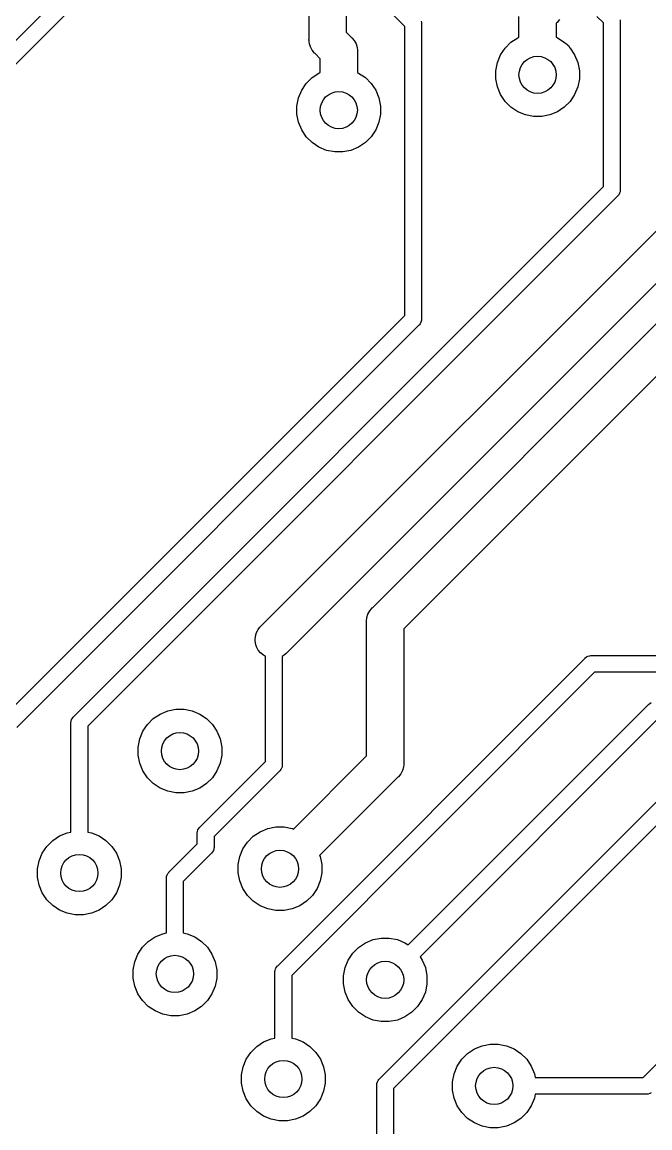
# Model space of a CAD drawing. Extents: x 1 to 84, y 1 to 137.
# Drawn here: x 39 to 42.37, y 30.77 to 36.72 of the extents above; entities that cross this region are included whole.
import ezdxf

# ---------------------------------------------------------------- set-up
doc = ezdxf.new("R2010")
doc.units = 0
doc.layers.add('BLACK', color=7, linetype='CONTINUOUS')

msp = doc.modelspace()

# ---------------------------------------------------------------- linework, layer by layer
at = {"layer": 'BLACK', "linetype": 'CONTINUOUS'}
for p, q in [((40.5401, 36.633), (40.5401, 49.2683)), ((40.7401, 49.3048), (40.7401, 36.6696)), ((38.6697, 36.3334), (39.805, 37.4687)), ((39.8687, 37.405), (38.745, 36.2814)), ((41.055, 36.7008), (40.9197, 36.8361)), ((41.1443, 36.7283), (41.145, 36.7217)), ((41.145, 36.7217), (41.145, 36.7217)), ((41.145, 36.7217), (41.1452, 36.7195)), ((41.1452, 36.7195), (41.145, 36.7173)), ((41.145, 36.7173), (41.145, 35.1277)), ((41.6701, 36.6422), (41.6701, 36.7534)), ((41.8723, 36.7191), (41.8701, 36.7169)), ((41.8701, 36.7169), (41.8701, 36.6422)), ((41.8761, 36.7222), (41.8723, 36.7191)), ((41.8886, 36.7374), (41.8761, 36.7222)), ((42.1251, 36.7193), (42.0898, 36.7546)), ((42.1251, 35.8387), (42.1251, 36.7193)), ((42.2151, 36.7357), (42.2151, 35.8223)), ((40.7401, 36.6696), (40.7672, 36.6424)), ((41.055, 35.1441), (41.055, 36.7008)), ((40.5396, 36.6281), (40.5401, 36.633)), ((40.5401, 36.6232), (40.5396, 36.6281)), ((40.5409, 36.6149), (40.5401, 36.6232)), ((40.5401, 36.6232), (40.5401, 36.6232)), ((40.5415, 36.6085), (40.5409, 36.6149)), ((40.5421, 36.6067), (40.5415, 36.6085)), ((40.5472, 36.5897), (40.5421, 36.6067)), ((40.7672, 36.6424), (40.7711, 36.6392)), ((40.7711, 36.6392), (40.7835, 36.624)), ((40.7835, 36.624), (40.7928, 36.6067)), ((40.7928, 36.6067), (40.7986, 36.5878)), ((41.5953, 36.5835), (41.6267, 36.6149)), ((41.6267, 36.6149), (41.6635, 36.6395)), ((41.6635, 36.6395), (41.6701, 36.6422)), ((41.8701, 36.6422), (41.8767, 36.6395)), ((41.8767, 36.6395), (41.9135, 36.6149)), ((41.9135, 36.6149), (41.9163, 36.6121)), ((41.9163, 36.6121), (41.9173, 36.6118)), ((41.9173, 36.6118), (41.9251, 36.6076)), ((41.9251, 36.6076), (41.932, 36.602)), ((41.932, 36.602), (41.9376, 36.5952)), ((41.9376, 36.5952), (41.9418, 36.5873)), ((40.5565, 36.5723), (40.5472, 36.5897)), ((40.569, 36.5571), (40.5565, 36.5723)), ((40.5728, 36.5539), (40.569, 36.5571)), ((40.6, 36.5268), (40.5728, 36.5539)), ((40.7986, 36.5878), (40.8, 36.5731)), ((40.8, 36.5731), (40.8, 36.5731)), ((40.8, 36.5731), (40.8005, 36.5682)), ((40.8005, 36.5682), (40.8, 36.5633)), ((40.8, 36.5633), (40.8, 36.4521)), ((41.5537, 36.5057), (41.5707, 36.5467)), ((41.5707, 36.5467), (41.5953, 36.5835)), ((41.9418, 36.5873), (41.9421, 36.5863)), ((41.9421, 36.5863), (41.9449, 36.5835)), ((41.9449, 36.5835), (41.9695, 36.5467)), ((41.9695, 36.5467), (41.9864, 36.5057)), ((40.6, 36.4521), (40.6, 36.5268)), ((41.5451, 36.4623), (41.5537, 36.5057)), ((41.9864, 36.5057), (41.9951, 36.4623)), ((40.2758, 33.4672), (43.25, 36.4414)), ((40.5252, 36.3934), (40.5566, 36.4248)), ((40.5566, 36.4248), (40.5934, 36.4494)), ((40.5934, 36.4494), (40.6, 36.4521)), ((40.8, 36.4521), (40.8066, 36.4494)), ((40.8066, 36.4494), (40.8434, 36.4248)), ((40.8434, 36.4248), (40.8748, 36.3934)), ((41.5451, 36.418), (41.5451, 36.4623)), ((41.5537, 36.3745), (41.5451, 36.418)), ((41.9951, 36.418), (41.9864, 36.3745)), ((41.9951, 36.4623), (41.9951, 36.418)), ((40.4836, 36.3156), (40.5006, 36.3566)), ((40.5006, 36.3566), (40.5252, 36.3934)), ((40.8748, 36.3934), (40.8994, 36.3566)), ((40.8994, 36.3566), (40.9164, 36.3156)), ((41.5707, 36.3335), (41.5537, 36.3745)), ((41.9864, 36.3745), (41.9695, 36.3335)), ((43.4172, 36.3258), (40.4172, 33.3258)), ((40.475, 36.2722), (40.4836, 36.3156)), ((40.9164, 36.3156), (40.925, 36.2722)), ((41.5953, 36.2967), (41.5707, 36.3335)), ((41.6267, 36.2653), (41.5953, 36.2967)), ((41.9449, 36.2967), (41.9135, 36.2653)), ((41.9695, 36.3335), (41.9449, 36.2967)), ((40.475, 36.2278), (40.475, 36.2722)), ((40.8828, 33.5742), (43.59, 36.2814)), ((40.925, 36.2722), (40.925, 36.2278)), ((41.6635, 36.2407), (41.6267, 36.2653)), ((41.7045, 36.2238), (41.6635, 36.2407)), ((41.8767, 36.2407), (41.8357, 36.2238)), ((41.9135, 36.2653), (41.8767, 36.2407)), ((40.4836, 36.1844), (40.475, 36.2278)), ((40.5006, 36.1434), (40.4836, 36.1844)), ((40.9164, 36.1844), (40.8994, 36.1434)), ((40.925, 36.2278), (40.9164, 36.1844)), ((41.7479, 36.2151), (41.7045, 36.2238)), ((41.7922, 36.2151), (41.7479, 36.2151)), ((41.8357, 36.2238), (41.7922, 36.2151)), ((40.5252, 36.1066), (40.5006, 36.1434)), ((40.8994, 36.1434), (40.8748, 36.1066)), ((43.7572, 36.1658), (41.05, 33.4586)), ((40.5566, 36.0752), (40.5252, 36.1066)), ((40.5934, 36.0506), (40.5566, 36.0752)), ((40.8434, 36.0752), (40.8066, 36.0506)), ((40.8748, 36.1066), (40.8434, 36.0752)), ((40.6344, 36.0336), (40.5934, 36.0506)), ((40.6778, 36.025), (40.6344, 36.0336)), ((40.7222, 36.025), (40.6778, 36.025)), ((40.7656, 36.0336), (40.7222, 36.025)), ((40.8066, 36.0506), (40.7656, 36.0336)), ((39.273, 32.9866), (42.1251, 35.8387)), ((42.2151, 35.8223), (42.2153, 35.8201)), ((42.2004, 35.7867), (39.3483, 32.9346)), ((42.2021, 35.7881), (42.2004, 35.7867)), ((42.2035, 35.7898), (42.2021, 35.7881)), ((42.2056, 35.7924), (42.2035, 35.7898)), ((42.2035, 35.7898), (42.2035, 35.7898)), ((42.2077, 35.795), (42.2056, 35.7924)), ((42.2119, 35.8028), (42.2077, 35.795)), ((42.2141, 35.8102), (42.2119, 35.8028)), ((42.2144, 35.8113), (42.2141, 35.8102)), ((42.2148, 35.8148), (42.2144, 35.8113)), ((42.2151, 35.8179), (42.2148, 35.8148)), ((42.2153, 35.8201), (42.2151, 35.8179)), ((42.2151, 35.8179), (42.2151, 35.8179)), ((38.9026, 32.9917), (41.055, 35.1441)), ((41.1418, 35.1082), (41.1376, 35.1004)), ((41.1434, 35.1135), (41.1418, 35.1082)), ((41.1443, 35.1167), (41.1434, 35.1135)), ((41.1445, 35.1182), (41.1443, 35.1167)), ((41.145, 35.1233), (41.1445, 35.1182)), ((41.145, 35.1277), (41.1452, 35.1255)), ((41.1452, 35.1255), (41.145, 35.1233)), ((41.145, 35.1233), (41.145, 35.1233)), ((41.1303, 35.0921), (38.9662, 32.9281)), ((41.132, 35.0935), (41.1303, 35.0921)), ((41.1376, 35.1004), (41.132, 35.0935)), ((42.3387, 31.0444), (45.305, 34.0106)), ((40.8665, 33.5558), (40.8758, 33.5672)), ((40.8758, 33.5672), (40.8789, 33.5711)), ((40.8789, 33.5711), (40.8828, 33.5742)), ((40.8495, 33.5), (40.8514, 33.5196)), ((40.85, 33.4951), (40.8495, 33.5)), ((40.8514, 33.5196), (40.8572, 33.5385)), ((40.8572, 33.5385), (40.8665, 33.5558)), ((40.2572, 33.4385), (40.2665, 33.4558)), ((40.2665, 33.4558), (40.2758, 33.4672)), ((40.85, 32.7757), (40.85, 33.4951)), ((41.05, 33.4586), (41.05, 32.7392)), ((40.2495, 33.4), (40.2514, 33.4196)), ((40.2514, 33.3804), (40.2495, 33.4)), ((40.2514, 33.4196), (40.2572, 33.4385)), ((40.2572, 33.3615), (40.2514, 33.3804)), ((40.2665, 33.3442), (40.2572, 33.3615)), ((40.2789, 33.3289), (40.2665, 33.3442)), ((40.2942, 33.3165), (40.2789, 33.3289)), ((40.4172, 33.3258), (40.4058, 33.3165)), ((40.305, 33.3107), (40.2942, 33.3165)), ((40.305, 32.7449), (40.305, 33.3107)), ((40.3713, 31.646), (42.0255, 33.3003)), ((40.4058, 33.3165), (40.395, 33.3107)), ((40.395, 33.3107), (40.395, 32.7285)), ((42.0255, 33.3003), (42.0269, 33.302)), ((42.0269, 33.302), (42.0337, 33.3076)), ((42.0337, 33.3076), (42.0416, 33.3118)), ((42.0416, 33.3118), (42.05, 33.3144)), ((42.05, 33.3144), (42.0508, 33.3144)), ((42.0508, 33.3144), (42.0567, 33.315)), ((42.0567, 33.315), (42.0589, 33.3152)), ((42.0567, 33.315), (42.0567, 33.315)), ((42.0589, 33.3152), (42.0611, 33.315)), ((42.0611, 33.315), (42.7402, 33.315)), ((42.0775, 33.225), (40.4465, 31.594)), ((42.7567, 33.225), (42.0775, 33.225)), ((39.779, 33.0171), (39.8225, 33.0258)), ((39.8225, 33.0258), (39.8668, 33.0258)), ((39.8668, 33.0258), (39.9103, 33.0171)), ((41.0739, 31.7579), (42.3663, 33.0503)), ((42.3663, 33.0503), (42.3677, 33.052)), ((42.3677, 33.052), (42.3746, 33.0576)), ((42.3746, 33.0576), (42.3824, 33.0618)), ((39.2589, 32.9621), (39.2615, 32.9706)), ((39.2615, 32.9706), (39.2657, 32.9784)), ((39.2657, 32.9784), (39.2699, 32.9835)), ((39.2699, 32.9835), (39.2713, 32.9852)), ((39.2699, 32.9835), (39.2699, 32.9835)), ((39.2713, 32.9852), (39.273, 32.9866)), ((39.6699, 32.9442), (39.7012, 32.9755)), ((39.7012, 32.9755), (39.7381, 33.0002)), ((39.7381, 33.0002), (39.779, 33.0171)), ((39.9103, 33.0171), (39.9512, 33.0002)), ((39.9512, 33.0002), (39.9881, 32.9755)), ((39.9881, 32.9755), (40.0194, 32.9442)), ((42.4183, 32.975), (41.1376, 31.6942)), ((39.2581, 32.9533), (39.2589, 32.9621)), ((39.2583, 32.9511), (39.2581, 32.9533)), ((39.2583, 32.3651), (39.2583, 32.9511)), ((39.3483, 32.9346), (39.3483, 32.3651)), ((39.6283, 32.8664), (39.6453, 32.9073)), ((39.6453, 32.9073), (39.6699, 32.9442)), ((40.0194, 32.9442), (40.044, 32.9073)), ((40.044, 32.9073), (40.061, 32.8664)), ((39.6197, 32.8229), (39.6283, 32.8664)), ((40.061, 32.8664), (40.0696, 32.8229)), ((39.6197, 32.7786), (39.6197, 32.8229)), ((40.0696, 32.8229), (40.0696, 32.7786)), ((40.9192, 31.0374), (42.682, 32.8003)), ((39.6283, 32.7351), (39.6197, 32.7786)), ((39.6453, 32.6942), (39.6283, 32.7351)), ((39.9531, 32.393), (40.305, 32.7449)), ((40.061, 32.7351), (40.044, 32.6942)), ((40.0696, 32.7786), (40.061, 32.7351)), ((40.395, 32.7285), (40.3952, 32.7263)), ((40.3952, 32.7263), (40.395, 32.7241)), ((40.4555, 32.3813), (40.85, 32.7757)), ((41.05, 32.7294), (41.0486, 32.7147)), ((41.05, 32.7392), (41.0505, 32.7343)), ((41.0505, 32.7343), (41.05, 32.7294)), ((41.05, 32.7294), (41.05, 32.7294)), ((39.6699, 32.6573), (39.6453, 32.6942)), ((40.044, 32.6942), (40.0194, 32.6573)), ((40.3803, 32.6929), (40.0283, 32.341)), ((40.382, 32.6943), (40.3803, 32.6929)), ((40.3842, 32.6971), (40.382, 32.6943)), ((40.3876, 32.7012), (40.3842, 32.6971)), ((40.3918, 32.709), (40.3876, 32.7012)), ((40.3876, 32.7012), (40.3876, 32.7012)), ((40.3925, 32.7115), (40.3918, 32.709)), ((40.3943, 32.7175), (40.3925, 32.7115)), ((40.3945, 32.7193), (40.3943, 32.7175)), ((40.395, 32.7241), (40.3945, 32.7193)), ((40.395, 32.7241), (40.395, 32.7241)), ((42.7341, 32.725), (40.9945, 30.9854)), ((41.0335, 32.6785), (41.0211, 32.6633)), ((41.0428, 32.6959), (41.0335, 32.6785)), ((41.0486, 32.7147), (41.0428, 32.6959)), ((39.7012, 32.626), (39.6699, 32.6573)), ((39.7381, 32.6014), (39.7012, 32.626)), ((39.9881, 32.626), (39.9512, 32.6014)), ((40.0194, 32.6573), (39.9881, 32.626)), ((41.0172, 32.6601), (40.597, 32.2399)), ((41.0211, 32.6633), (41.0172, 32.6601)), ((39.779, 32.5844), (39.7381, 32.6014)), ((39.8225, 32.5758), (39.779, 32.5844)), ((39.8668, 32.5758), (39.8225, 32.5758)), ((39.9103, 32.5844), (39.8668, 32.5758)), ((39.9512, 32.6014), (39.9103, 32.5844)), ((39.939, 32.3685), (39.9416, 32.3769)), ((39.9416, 32.3769), (39.9457, 32.3848)), ((39.9457, 32.3848), (39.95, 32.3899)), ((39.95, 32.3899), (39.9514, 32.3916)), ((39.95, 32.3899), (39.95, 32.3899)), ((39.9514, 32.3916), (39.9531, 32.393)), ((40.2768, 32.367), (40.3177, 32.384)), ((40.3177, 32.384), (40.3612, 32.3926)), ((40.3612, 32.3926), (40.4055, 32.3926)), ((40.4055, 32.3926), (40.449, 32.384)), ((40.449, 32.384), (40.4555, 32.3813)), ((39.1285, 32.2881), (39.1598, 32.3195)), ((39.1598, 32.3195), (39.1967, 32.3441)), ((39.1967, 32.3441), (39.2376, 32.361)), ((39.2376, 32.361), (39.2583, 32.3651)), ((39.3483, 32.3651), (39.3689, 32.361)), ((39.3689, 32.361), (39.4098, 32.3441)), ((39.4098, 32.3441), (39.4467, 32.3195)), ((39.4467, 32.3195), (39.478, 32.2881)), ((39.9381, 32.3596), (39.939, 32.3685)), ((39.9383, 32.3574), (39.9381, 32.3596)), ((39.9383, 32.302), (39.9383, 32.3574)), ((40.0283, 32.341), (40.0283, 32.2855)), ((40.1839, 32.2742), (40.2086, 32.3111)), ((40.2086, 32.3111), (40.2399, 32.3424)), ((40.2399, 32.3424), (40.2768, 32.367)), ((39.0869, 32.2103), (39.1039, 32.2513)), ((39.1039, 32.2513), (39.1285, 32.2881)), ((39.478, 32.2881), (39.5027, 32.2513)), ((39.5027, 32.2513), (39.5196, 32.2103)), ((39.7874, 32.151), (39.9383, 32.302)), ((40.0153, 32.2514), (40.0136, 32.25)), ((40.0209, 32.2582), (40.0153, 32.2514)), ((40.0251, 32.266), (40.0209, 32.2582)), ((40.0277, 32.2745), (40.0251, 32.266)), ((40.0251, 32.266), (40.0251, 32.266)), ((40.028, 32.2778), (40.0277, 32.2745)), ((40.0283, 32.2811), (40.028, 32.2778)), ((40.0283, 32.2855), (40.0286, 32.2833)), ((40.0286, 32.2833), (40.0283, 32.2811)), ((40.0283, 32.2811), (40.0283, 32.2811)), ((40.167, 32.2333), (40.1839, 32.2742)), ((39.0783, 32.1668), (39.0869, 32.2103)), ((39.5196, 32.2103), (39.5283, 32.1668)), ((40.0136, 32.25), (39.8626, 32.099)), ((40.1583, 32.1898), (40.167, 32.2333)), ((40.597, 32.2399), (40.5997, 32.2333)), ((40.5997, 32.2333), (40.6083, 32.1898)), ((39.0783, 32.1225), (39.0783, 32.1668)), ((39.5283, 32.1668), (39.5283, 32.1225)), ((39.7733, 32.1265), (39.7759, 32.1349)), ((39.7759, 32.1349), (39.78, 32.1428)), ((39.78, 32.1428), (39.7843, 32.1479)), ((39.7843, 32.1479), (39.7857, 32.1496)), ((39.7843, 32.1479), (39.7843, 32.1479)), ((39.7857, 32.1496), (39.7874, 32.151)), ((40.1583, 32.1455), (40.1583, 32.1898)), ((40.167, 32.102), (40.1583, 32.1455)), ((40.6083, 32.1455), (40.5997, 32.102)), ((40.6083, 32.1898), (40.6083, 32.1455)), ((39.0869, 32.0791), (39.0783, 32.1225)), ((39.1039, 32.0381), (39.0869, 32.0791)), ((39.5196, 32.0791), (39.5027, 32.0381)), ((39.5283, 32.1225), (39.5196, 32.0791)), ((39.7724, 32.1176), (39.7733, 32.1265)), ((39.7726, 32.1154), (39.7724, 32.1176)), ((39.7726, 31.8224), (39.7726, 32.1154)), ((39.8626, 32.099), (39.8626, 31.8224)), ((40.1839, 32.0611), (40.167, 32.102)), ((40.5997, 32.102), (40.5827, 32.0611)), ((39.1285, 32.0013), (39.1039, 32.0381)), ((39.5027, 32.0381), (39.478, 32.0013)), ((40.2086, 32.0242), (40.1839, 32.0611)), ((40.2399, 31.9929), (40.2086, 32.0242)), ((40.5581, 32.0242), (40.5268, 31.9929)), ((40.5827, 32.0611), (40.5581, 32.0242)), ((39.1598, 31.9699), (39.1285, 32.0013)), ((39.1967, 31.9453), (39.1598, 31.9699)), ((39.4467, 31.9699), (39.4098, 31.9453)), ((39.478, 32.0013), (39.4467, 31.9699)), ((40.2768, 31.9683), (40.2399, 31.9929)), ((40.3177, 31.9513), (40.2768, 31.9683)), ((40.4899, 31.9683), (40.449, 31.9513)), ((40.5268, 31.9929), (40.4899, 31.9683)), ((39.2376, 31.9283), (39.1967, 31.9453)), ((39.2811, 31.9197), (39.2376, 31.9283)), ((39.3254, 31.9197), (39.2811, 31.9197)), ((39.3689, 31.9283), (39.3254, 31.9197)), ((39.4098, 31.9453), (39.3689, 31.9283)), ((40.3612, 31.9426), (40.3177, 31.9513)), ((40.4055, 31.9426), (40.3612, 31.9426)), ((40.449, 31.9513), (40.4055, 31.9426)), ((39.6429, 31.7454), (39.6742, 31.7767)), ((39.6742, 31.7767), (39.7111, 31.8013)), ((39.7111, 31.8013), (39.752, 31.8183)), ((39.752, 31.8183), (39.7726, 31.8224)), ((39.8626, 31.8224), (39.8833, 31.8183)), ((39.8833, 31.8183), (39.9242, 31.8013)), ((39.9242, 31.8013), (39.9611, 31.7767)), ((39.9611, 31.7767), (39.9924, 31.7454)), ((40.8433, 31.7695), (40.8842, 31.7865)), ((40.8842, 31.7865), (40.9277, 31.7951)), ((40.9277, 31.7951), (40.972, 31.7951)), ((40.972, 31.7951), (41.0155, 31.7865)), ((41.0155, 31.7865), (41.0564, 31.7695)), ((39.6182, 31.7085), (39.6429, 31.7454)), ((39.9924, 31.7454), (40.017, 31.7085)), ((40.7751, 31.7136), (40.8064, 31.7449)), ((40.8064, 31.7449), (40.8433, 31.7695)), ((41.0564, 31.7695), (41.0739, 31.7579)), ((39.5926, 31.6241), (39.6013, 31.6676)), ((39.6013, 31.6676), (39.6182, 31.7085)), ((40.017, 31.7085), (40.034, 31.6676)), ((40.034, 31.6676), (40.0426, 31.6241)), ((40.7335, 31.6358), (40.7505, 31.6767)), ((40.7505, 31.6767), (40.7751, 31.7136)), ((41.1376, 31.6942), (41.1492, 31.6767)), ((41.1492, 31.6767), (41.1662, 31.6358)), ((39.5926, 31.5798), (39.5926, 31.6241)), ((40.0426, 31.6241), (40.0426, 31.5798)), ((40.3563, 31.6127), (40.3565, 31.6149)), ((40.3565, 31.6105), (40.3563, 31.6127)), ((40.3565, 31.6149), (40.3571, 31.6208)), ((40.3565, 31.6149), (40.3565, 31.6149)), ((40.3565, 31.3566), (40.3565, 31.6105)), ((40.3571, 31.6208), (40.3572, 31.6215)), ((40.3572, 31.6215), (40.3597, 31.63)), ((40.3597, 31.63), (40.3617, 31.6335)), ((40.3617, 31.6335), (40.3639, 31.6378)), ((40.3639, 31.6378), (40.3695, 31.6446)), ((40.3695, 31.6446), (40.3713, 31.646)), ((40.7248, 31.5923), (40.7335, 31.6358)), ((41.1662, 31.6358), (41.1748, 31.5923)), ((39.6013, 31.5363), (39.5926, 31.5798)), ((39.6182, 31.4954), (39.6013, 31.5363)), ((40.034, 31.5363), (40.017, 31.4954)), ((40.0426, 31.5798), (40.034, 31.5363)), ((40.4465, 31.594), (40.4465, 31.2567)), ((40.7248, 31.548), (40.7248, 31.5923)), ((40.7335, 31.5045), (40.7248, 31.548)), ((41.1748, 31.548), (41.1662, 31.5045)), ((41.1748, 31.5923), (41.1748, 31.548)), ((39.6429, 31.4585), (39.6182, 31.4954)), ((40.017, 31.4954), (39.9924, 31.4585)), ((40.7505, 31.4636), (40.7335, 31.5045)), ((41.1662, 31.5045), (41.1492, 31.4636)), ((39.6742, 31.4272), (39.6429, 31.4585)), ((39.7111, 31.4026), (39.6742, 31.4272)), ((39.9611, 31.4272), (39.9242, 31.4026)), ((39.9924, 31.4585), (39.9611, 31.4272)), ((40.7751, 31.4267), (40.7505, 31.4636)), ((40.8064, 31.3954), (40.7751, 31.4267)), ((41.1246, 31.4267), (41.0933, 31.3954)), ((41.1492, 31.4636), (41.1246, 31.4267)), ((39.752, 31.3856), (39.7111, 31.4026)), ((39.7955, 31.377), (39.752, 31.3856)), ((39.8398, 31.377), (39.7955, 31.377)), ((39.8833, 31.3856), (39.8398, 31.377)), ((39.9242, 31.4026), (39.8833, 31.3856)), ((40.8433, 31.3708), (40.8064, 31.3954)), ((40.8842, 31.3538), (40.8433, 31.3708)), ((41.0564, 31.3708), (41.0155, 31.3538)), ((41.0933, 31.3954), (41.0564, 31.3708)), ((40.3565, 31.2567), (40.3565, 31.3566)), ((40.3565, 31.3566), (40.3565, 31.3566)), ((40.9277, 31.3451), (40.8842, 31.3538)), ((40.972, 31.3451), (40.9277, 31.3451)), ((41.0155, 31.3538), (40.972, 31.3451)), ((40.2949, 31.2356), (40.3359, 31.2526)), ((40.3359, 31.2526), (40.3565, 31.2567)), ((40.4465, 31.2567), (40.4671, 31.2526)), ((40.4671, 31.2526), (40.5081, 31.2356)), ((40.2021, 31.1428), (40.2267, 31.1796)), ((40.2267, 31.1796), (40.2581, 31.211)), ((40.2581, 31.211), (40.2949, 31.2356)), ((40.5081, 31.2356), (40.5449, 31.211)), ((40.5449, 31.211), (40.5763, 31.1796)), ((40.5763, 31.1796), (40.6009, 31.1428)), ((41.3934, 31.1741), (41.4302, 31.1988)), ((41.4302, 31.1988), (41.4712, 31.2157)), ((41.4712, 31.2157), (41.5146, 31.2244)), ((41.5146, 31.2244), (41.5589, 31.2244)), ((41.5589, 31.2244), (41.6024, 31.2157)), ((41.6024, 31.2157), (41.6434, 31.1988)), ((41.6434, 31.1988), (41.6802, 31.1741)), ((40.1852, 31.1018), (40.2021, 31.1428)), ((40.6009, 31.1428), (40.6179, 31.1018)), ((41.3374, 31.106), (41.362, 31.1428)), ((41.362, 31.1428), (41.3934, 31.1741)), ((41.6802, 31.1741), (41.7115, 31.1428)), ((41.7115, 31.1428), (41.7362, 31.106)), ((40.1765, 31.0584), (40.1852, 31.1018)), ((40.6179, 31.1018), (40.6265, 31.0584)), ((41.3118, 31.0215), (41.3204, 31.065)), ((41.3204, 31.065), (41.3374, 31.106)), ((41.7362, 31.106), (41.7531, 31.065)), ((41.7531, 31.065), (41.7572, 31.0444)), ((40.1765, 31.0141), (40.1765, 31.0584)), ((40.1852, 30.9706), (40.1765, 31.0141)), ((40.6265, 31.0141), (40.6179, 30.9706)), ((40.6265, 31.0584), (40.6265, 31.0141)), ((40.9042, 31.0041), (40.9051, 31.0129)), ((40.9045, 31.0018), (40.9042, 31.0041)), ((40.9045, 30.691), (40.9045, 31.0018)), ((40.9051, 31.0129), (40.9077, 31.0214)), ((40.9077, 31.0214), (40.9119, 31.0292)), ((40.9119, 31.0292), (40.9161, 31.0343)), ((40.9161, 31.0343), (40.9175, 31.036)), ((40.9161, 31.0343), (40.9161, 31.0343)), ((40.9175, 31.036), (40.9192, 31.0374)), ((41.3118, 30.9772), (41.3118, 31.0215)), ((41.7572, 31.0444), (42.3387, 31.0444)), ((40.2021, 30.9296), (40.1852, 30.9706)), ((40.6179, 30.9706), (40.6009, 30.9296)), ((40.9945, 30.9854), (40.9945, 30.691)), ((41.3204, 30.9337), (41.3118, 30.9772)), ((41.7572, 30.9544), (41.7531, 30.9337)), ((42.3552, 30.9544), (41.7572, 30.9544)), ((42.3574, 30.9542), (42.3552, 30.9544)), ((42.3596, 30.9544), (42.3574, 30.9542)), ((42.3662, 30.955), (42.3596, 30.9544)), ((42.3596, 30.9544), (42.3596, 30.9544)), ((42.3747, 30.9576), (42.3662, 30.955)), ((42.3825, 30.9618), (42.3747, 30.9576)), ((40.2267, 30.8928), (40.2021, 30.9296)), ((40.2581, 30.8614), (40.2267, 30.8928)), ((40.5763, 30.8928), (40.5449, 30.8614)), ((40.6009, 30.9296), (40.5763, 30.8928)), ((41.3374, 30.8928), (41.3204, 30.9337)), ((41.362, 30.8559), (41.3374, 30.8928)), ((41.7362, 30.8928), (41.7115, 30.8559)), ((41.7531, 30.9337), (41.7362, 30.8928)), ((40.2949, 30.8368), (40.2581, 30.8614)), ((40.3359, 30.8199), (40.2949, 30.8368)), ((40.5081, 30.8368), (40.4671, 30.8199)), ((40.5449, 30.8614), (40.5081, 30.8368)), ((41.3934, 30.8246), (41.362, 30.8559)), ((41.4302, 30.8), (41.3934, 30.8246)), ((41.6802, 30.8246), (41.6434, 30.8)), ((41.7115, 30.8559), (41.6802, 30.8246)), ((40.3794, 30.8112), (40.3359, 30.8199)), ((40.4237, 30.8112), (40.3794, 30.8112)), ((40.4671, 30.8199), (40.4237, 30.8112)), ((41.4712, 30.783), (41.4302, 30.8)), ((41.5146, 30.7744), (41.4712, 30.783)), ((41.5589, 30.7744), (41.5146, 30.7744)), ((41.6024, 30.783), (41.5589, 30.7744)), ((41.6434, 30.8), (41.6024, 30.783))]:
    msp.add_line(p, q, dxfattribs=at)
at = {"layer": 'BLACK'}
for centre in [(41.7701, 36.4401), (40.7, 36.25), (39.8447, 32.8008), (40.3833, 32.1676), (39.3033, 32.1447), (39.8176, 31.602), (40.9498, 31.5701), (40.4015, 31.0362), (41.5368, 30.9994)]:
    msp.add_circle(centre, 0.1, dxfattribs=at)

doc.saveas('drawing.dxf')
